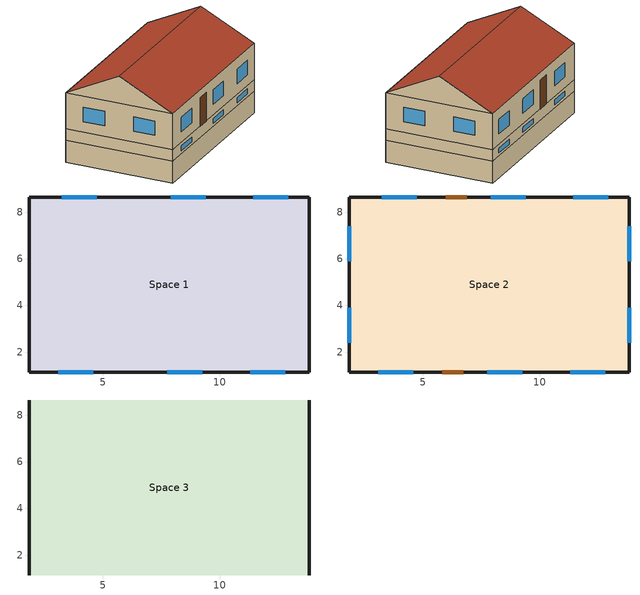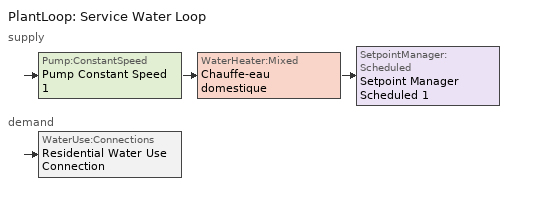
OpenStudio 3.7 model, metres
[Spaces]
Space 1
 floor ground: 13.83,8.64 13.83,1.14 1.83,1.14 1.83,8.64 z-1.5
 wall outside: 1.83,8.64 1.83,1.14 13.83,1.14 13.83,8.64 1.83,8.64 z0:0.8
 wall ground: 1.83,1.14 13.83,1.14 13.83,8.64 1.83,8.64 1.83,1.14 z-1.5:0
 window: 3.08,1.14 4.58,1.14 / 4.72,8.64 3.22,8.64 / 12.95,8.64 11.45,8.64 z0.23:0.57; 7.75,1.14 9.25,1.14 / 9.4,8.64 7.9,8.64 z0.23:0.56; 11.3,1.14 12.8,1.14 z0.24:0.57
Space 2
 floor to Space 1: 13.83,8.64 13.83,1.14 1.83,1.14 1.83,8.64 z0.8
 wall outside: 13.83,8.64 1.83,8.64 1.83,1.14 13.83,1.14 13.83,8.64 z0.8:3.3
 window: 3.08,1.14 4.58,1.14 / 7.75,1.14 9.25,1.14 / 11.3,1.14 12.8,1.14 / 13.83,2.39 13.83,3.89 / 13.83,5.89 13.83,7.39 / 9.4,8.64 7.9,8.64 / 4.73,8.64 3.23,8.64 / 12.95,8.64 11.45,8.64 / 1.83,7.4 1.83,5.9 / 1.83,3.9 1.83,2.4 z1.55:2.55
 door: 5.83,1.14 6.73,1.14 / 6.87,8.64 5.97,8.64 z0.8:2.8
Space 3
 floor to Space 2: 13.83,8.64 13.83,1.14 1.83,1.14 1.83,8.64 z3.3
 wall outside: 13.83,4.89,5.17 13.83,1.14,3.3 13.83,8.64,3.3; 1.83,4.89,5.17 1.83,8.64,3.3 1.83,1.14,3.3
 roof outside: 1.83,4.89,5.17 1.83,1.14,3.3 13.83,1.14,3.3 13.83,4.89,5.17; 13.83,4.89,5.17 13.83,8.64,3.3 1.83,8.64,3.3 1.83,4.89,5.17
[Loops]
PlantLoop 'Service Water Loop'
 supply: Pump:ConstantSpeed 'Pump Constant Speed 1' > WaterHeater:Mixed 'Chauffe-eau domestique' > SetpointManager:Scheduled 'Setpoint Manager Scheduled 1'
 demand: WaterUse:Connections 'Residential Water Use Connection'
[Building]
Building 1
[Site]
MONTREAL INTL A: Latitude {deg}=45.47; Longitude {deg}=-73.74; Time Zone {hr}=-5; Elevation {m}=36
[ClimateZones]
Climate Zone Institution Name 1=ASHRAE; Climate Zone Document Name 1=ANSI/ASHRAE Standard 169; Climate Zone Document Year 1=2006; Climate Zone Value 1=6A; Climate Zone Institution Name 2=CEC; Climate Zone Document Name 2=California Climate Zone Descriptions; Climate Zone Document Year 2=1995
[SizingPeriod:DesignDay] Day of Month=21; Wetbulb or DewPoint at Maximum Dry-Bulb {C}=23
Name | Maximum Dry-Bulb Temperature {C} | Wind Speed {m/s} | Month | Day Type
SummerDesignDay | 30 | 6.7056 | 7
WinterDesignDay | -23.7 | 12.9 |  | WinterDesignDay
[Material:AirGap]
Lame d'air: Thermal Resistance {m2-K/W}=0.15
[Material]
Name | Roughness | Thickness {m} | Conductivity {W/m-K} | Density {kg/m3} | Specific Heat {J/kg-K} | Thermal Absorptance | Solar Absorptance | Visible Absorptance
F08 Metal surface | Smooth | 0.0008 | 45.28 | 7824 | 500 | 0.9 | 0.7 | 0.7
I01 25mm insulation board | MediumRough | 0.0254 | 0.03 | 43 | 1210 | 0.9 | 0.6 | 0.6
Crépi | Smooth | 0.005 | 0.071 | 1860 | 840 |  | 0.4
Béton Lourd [8] | Smooth | 0.2032 | 1.95 | 2240 | 900 |  | 0.3 | 0.5
Béton Lourd [6] | Smooth | 0.1524 | 1.95 | 2240 | 900 |  | 0.3 | 0.5
Panneau isolant [2] | Smooth | 0.0508 | 0.03 | 43 | 1210
Panneau de gypse [0.5] | MediumSmooth | 0.0127 | 0.16 | 800 | 1090 | 0.9 | 0.3 | 0.5
Bardage de vinyle | Smooth | 0.0095 | 0.086 | 200 | 1000 |  | 0.5 | 0.5
Contreplaqué | Smooth | 0.0159 | 0.12 | 544 | 1210 |  | 0.5 | 0.5
Ossature bois avec isolant MursExt | Smooth | 0.089 | 0.072 | 165 | 1572
Panneau isolant Murs [x] | Smooth | 0.0635 | 0.046 | 19 | 960
Isolant en vrac (cellulose) [x] | Smooth | 0.07 | 0.046 | 20 | 1400
Ossature bois avec isolant Entretoit | Smooth | 0.235 | 0.06 | 544 | 1515
Bardeaux d'asphalte | Smooth | 0.0032 | 0.04 | 1120 | 1260
Bois dur | Smooth | 0.019 | 0.17 | 700 | 1630 |  | 0.5 | 0.2
Ossature bois avec air Planchers | Smooth | 0.235 | 1.182 | 81 | 1622
Ossature bois avec air Murs intérieurs | Smooth | 0.089 | 0.409 | 155 | 1626
[WindowMaterial:Blind]
Window Material Blind 1: Slat Width {m}=0.025; Slat Separation {m}=0.01875; Front Side Slat Beam Solar Reflectance=0.5; Back Side Slat Beam Solar Reflectance=0.5; Front Side Slat Diffuse Solar Reflectance=0.5; Back Side Slat Diffuse Solar Reflectance=0.5; Slat Beam Visible Transmittance=0
[Construction]
Residential ExtWindow: Residential Window
Residential Exterior Door: F08 Metal surface, I01 25mm insulation board
Residential Dalle sous sol: Béton Lourd [6]
Residential Murs sous-sol hors-sol: Crépi, Béton Lourd [8], Panneau isolant [2], Lame d'air, Panneau de gypse [0.5]
Residential Murs sous-sol: Béton Lourd [8], Panneau isolant [2], Lame d'air, Panneau de gypse [0.5]
Residential Toiture: Bardeaux d'asphalte, Contreplaqué
Residential Mur Intérieur: Panneau de gypse [0.5], Lame d'air, Ossature bois avec air Murs intérieurs, Lame d'air, Panneau de gypse [0.5]
Residential Plancher intérieur: Bois dur, Contreplaqué, Ossature bois avec air Planchers, Panneau de gypse [0.5]
Residential Post1980 Entretoit: Isolant en vrac (cellulose) [x], Contreplaqué, Ossature bois avec isolant Entretoit, Panneau de gypse [0.5]
Residential Post1980 Mur Extérieur: Bardage de vinyle, Lame d'air, Contreplaqué, Ossature bois avec isolant MursExt, Panneau isolant Murs [x], Lame d'air, Panneau de gypse [0.5]
[WindowMaterial:SimpleGlazingSystem]
Residential Window: U-Factor {W/m2-K}=2.94; Solar Heat Gain Coefficient=0.67; Visible Transmittance=0.8
[DefaultSurfaceConstructions]
Name | Wall Construction | Roof Ceiling Construction | Floor Construction
Default Surface Constructions 34; Default Surface Constructions 43 | Residential Post1980 Mur Extérieur | Residential Toiture
Default Surface Constructions 35 | Residential Mur Intérieur | Residential Post1980 Entretoit | Residential Plancher intérieur
Default Surface Constructions 36; Default Surface Constructions 45; Default Surface Constructions 48 | Residential Murs sous-sol |  | Residential Dalle sous sol
Default Surface Constructions 44 | Residential Mur Intérieur |  | Residential Post1980 Entretoit
Default Surface Constructions 46 | Residential Murs sous-sol hors-sol | Residential Toiture
Default Surface Constructions 47 | Residential Mur Intérieur |  | Residential Plancher intérieur
[DefaultSubSurfaceConstructions]
Name | Fixed Window Construction | Door Construction
Default Sub Surface Constructions 23; Default Sub Surface Constructions 29; Default Sub Surface Constructions 31 | Residential ExtWindow | Residential Exterior Door
Default Sub Surface Constructions 24; Default Sub Surface Constructions 30; Default Sub Surface Constructions 32
[DefaultConstructionSet]
Name | Default Exterior Surface Constructions | Default Interior Surface Constructions | Default Ground Contact Surface Constructions | Default Exterior SubSurface Constructions | Default Interior SubSurface Constructions
Residential Post1980 | Default Surface Constructions 34 | Default Surface Constructions 35 | Default Surface Constructions 36 | Default Sub Surface Constructions 23 | Default Sub Surface Constructions 24
Residential Post1980 EntreToit | Default Surface Constructions 43 | Default Surface Constructions 44 | Default Surface Constructions 45 | Default Sub Surface Constructions 29 | Default Sub Surface Constructions 30
Residential Post1980 SousSol | Default Surface Constructions 46 | Default Surface Constructions 47 | Default Surface Constructions 48 | Default Sub Surface Constructions 31 | Default Sub Surface Constructions 32
[ThermostatSetpoint:DualSetpoint] Heating Setpoint Temperature Schedule=Residential HtgSetpoint; Cooling Setpoint Temperature Schedule=Residential ClgSetpoint
Thermostat Setpoint Dual Setpoint 1; Thermostat Setpoint Dual Setpoint 2
[ShadingControl]
Shading Control 1: Shading Type=InteriorBlind; Shading Device Material=Window Material Blind 1; Multiple Surface Control Type=Sequential
[Space]
Name | Space Type | Default Construction Set | Thermal Zone
Space 1 | Residential | Residential Post1980 SousSol | Basement
Space 2 | Residential | Residential Post1980 | Floor1
Space 3 |  | Residential Post1980 EntreToit | Attic
[ThermalZone] Use Ideal Air Loads=No
Name | Thermostat
Basement | Thermostat Setpoint Dual Setpoint 1
Floor1 | Thermostat Setpoint Dual Setpoint 2
Attic
[Sizing:Zone] Zone Cooling Design Supply Air Temperature Input Method=SupplyAirTemperature; Zone Cooling Design Supply Air Temperature {C}=14; Zone Cooling Design Supply Air Temperature Difference {deltaC}=11.11; Zone Heating Design Supply Air Temperature Input Method=SupplyAirTemperature; Zone Heating Design Supply Air Temperature {C}=40; Zone Heating Design Supply Air Temperature Difference {deltaC}=11.11; Zone Cooling Design Supply Air Humidity Ratio {kg-H2O/kg-air}=0.0085; Zone Heating Design Supply Air Humidity Ratio {kg-H2O/kg-air}=0.008; Cooling Design Air Flow Method=DesignDay; Heating Design Air Flow Method=DesignDay; Account for Dedicated Outdoor Air System=No; Dedicated Outdoor Air System Control Strategy=NeutralSupplyAir; Dedicated Outdoor Air Low Setpoint Temperature for Design {C}=autosize; Dedicated Outdoor Air High Setpoint Temperature for Design {C}=autosize; Zone Load Sizing Method=Sensible Load Only No Latent Load; Zone Latent Cooling Design Supply Air Humidity Ratio Input Method=HumidityRatioDifference; Zone Cooling Design Supply Air Humidity Ratio Difference {kgWater/kgDryAir}=0.005; Zone Latent Heating Design Supply Air Humidity Ratio Input Method=HumidityRatioDifference; Zone Humidification Design Supply Air Humidity Ratio Difference {kgWater/kgDryAir}=0.005
Basement; Floor1; Attic
[Zone equipment]
Basement: Elec Baseboard
Floor1: Elec Baseboard 1, Cycling PTAC DX Clg Elec Htg
[SpaceType]
Residential
[People]
Residential People: People Definition=Residential Pre1980; Space or SpaceType=Residential; Number of People Schedule=Residential Occupancy; Activity Level Schedule=Residential Occupant Activity; Multiplier=1
[People:Definition]
Residential Pre1980: Number of People Calculation Method=People; Number of People {people}=1; Fraction Radiant=0.3
[DefaultScheduleSet]
Residential Pre1980
[Lights:Definition]
Residential Lighting: Design Level Calculation Method=Watts/Area; Watts per Space Floor Area {W/m2}=1.2; Fraction Radiant=0.8; Fraction Visible=0.2
[ElectricEquipment:Definition]
Residential Equipment: Design Level Calculation Method=Watts/Area; Watts per Space Floor Area {W/m2}=3.5; Fraction Latent=0.8; Fraction Radiant=0.2
[Exterior:Lights:Definition]
Exterior Lights Definition 1: Design Level {W}=30
[Exterior:Lights]
Exterior Lights 1: Exterior Lights Definition=Exterior Lights Definition 1; Schedule=Always On Discrete
[Lights]
Residential Lighting: Lights Definition=Residential Lighting; Space or SpaceType=Residential; Schedule=Residential PlugLoads; Fraction Replaceable=1
[ElectricEquipment]
Residential Electric Equipment: Electric Equipment Definition=Residential Equipment; Space or SpaceType=Residential; Schedule=Residential PlugLoads
[PlantLoop]
Service Water Loop: Glycol Concentration=0; Maximum Loop Temperature {C}=60; Minimum Loop Temperature {C}=10; Plant Loop Volume {m3}=Autocalculate; Load Distribution Scheme=Optimal
[Sizing:Plant]
Service Water Loop: Loop Type=Heating; Design Loop Exit Temperature {C}=60; Loop Design Temperature Difference {deltaC}=5; Sizing Option=NonCoincident; Zone Timesteps in Averaging Window=1; Coincident Sizing Factor Mode=None
[SetpointManager:Scheduled]
Setpoint Manager Scheduled 1: Control Variable=Temperature; Schedule=Residential Hot Water Tank Setpoint
[Pump:ConstantSpeed]
Pump Constant Speed 1: Rated Flow Rate {m3/s}=autosize; Rated Pump Head {Pa}=29891; Rated Power Consumption {W}=autosize; Motor Efficiency=0.9; Fraction of Motor Inefficiencies to Fluid Stream=0; Pump Control Type=Intermittent; Design Power Sizing Method=PowerPerFlowPerPressure; Design Electric Power per Unit Flow Rate {W/(m3/s)}=348701.1; Design Shaft Power per Unit Flow Rate per Unit Head {W-s/m3-Pa}=1.28205
[WaterHeater:Mixed]
Chauffe-eau domestique: Tank Volume {m3}=0.2; Setpoint Temperature Schedule=Residential Hot Water Tank Setpoint; Deadband Temperature Difference {deltaC}=5; Maximum Temperature Limit {C}=82.22222; Heater Control Type=Cycle; Heater Maximum Capacity {W}=4000; Heater Fuel Type=Electricity; Heater Thermal Efficiency=1; Off Cycle Parasitic Fuel Consumption Rate {W}=0; Off Cycle Parasitic Fuel Type=Electricity; Off Cycle Parasitic Heat Fraction to Tank=0; On Cycle Parasitic Fuel Consumption Rate {W}=0; On Cycle Parasitic Fuel Type=Electricity; Ambient Temperature Indicator=ThermalZone; Ambient Temperature Thermal Zone=Basement; Off Cycle Loss Coefficient to Ambient Temperature {W/K}=2.5; On Cycle Loss Coefficient to Ambient Temperature {W/K}=2.5; Use Flow Rate Fraction Schedule=Residential Hot Water Use; Use Side Effectiveness=1; Source Side Effectiveness=1; Use Side Design Flow Rate {m3/s}=autosize; Source Side Design Flow Rate {m3/s}=autosize; Indirect Water Heating Recovery Time {hr}=1.5; Source Side Flow Control Mode=IndirectHeatPrimarySetpoint
[WaterHeater:Sizing]
Chauffe-eau domestique: Design Mode=PeakDraw; Time Storage Can Meet Peak Draw {hr}=0.538503; Time for Tank Recovery {hr}=0; Nominal Tank Volume for Autosizing Plant Connections {m3}=1
[WaterUse:Equipment]
Residential Whole Building Water Use Equipment: Water Use Equipment Definition=Residential Water Use; Space=Space 2; Flow Rate Fraction Schedule=Residential Hot Water Use
[WaterUse:Connections]
Residential Water Use Connection: Hot Water Supply Temperature Schedule=Residential Hot Water Tank Setpoint; Cold Water Supply Temperature Schedule=Residential Water Supply Temperature; Drain Water Heat Exchanger Type=None; Drain Water Heat Exchanger Destination=Plant; Water Use Equipment Name 1=Residential Whole Building Water Use Equipment
[WaterUse:Equipment:Definition]
Residential Water Use: Peak Flow Rate {m3/s}=6.6e-06; Target Temperature Schedule=Residential Water Use Tempertautre; Sensible Fraction Schedule=WaterUse Sensible Fraction Schedule 20p; Latent Fraction Schedule=WaterUse Latent Fraction Schedule 5p
[SpaceInfiltration:EffectiveLeakageArea]
Space Infiltration Effective Leakage Area 1: Space or SpaceType=Residential; Effective Air Leakage Area {cm2}=246.05; Stack Coefficient=0.000145; Wind Coefficient=0.000174
[ZoneHVAC:Baseboard:Convective:Electric] Availability Schedule=Always On Discrete hvac_library; Nominal Capacity {W}=autosize; Efficiency=1
Elec Baseboard; Elec Baseboard 1
[ZoneHVAC:PackagedTerminalAirConditioner]
Cycling PTAC DX Clg Elec Htg: Availability Schedule=Always On Discrete hvac_library; Supply Air Flow Rate During Cooling Operation {m3/s}=Autosize; Supply Air Flow Rate During Heating Operation {m3/s}=Autosize; Supply Air Flow Rate When No Cooling or Heating is Needed {m3/s}=Autosize; Outdoor Air Flow Rate During Cooling Operation {m3/s}=Autosize; Outdoor Air Flow Rate During Heating Operation {m3/s}=Autosize; Outdoor Air Flow Rate When No Cooling or Heating is Needed {m3/s}=Autosize; Supply Air Fan=Cycling Elec PTAC Fan; Heating Coil=Cycling PTAC Elec Htg Coil; Cooling Coil=Cycling Elec PTAC 1 Spd DX Clg Coil; Fan Placement=DrawThrough; Supply Air Fan Operating Mode Schedule=Cycling PTAC Fan Mode Always Zero
[Fan:OnOff]
Cycling Elec PTAC Fan: Availability Schedule=Always On Discrete hvac_library; Fan Total Efficiency=0.6; Pressure Rise {Pa}=250; Maximum Flow Rate {m3/s}=autosize; Motor Efficiency=0.8; Motor In Airstream Fraction=1; Fan Power Ratio Function of Speed Ratio Curve=Fan On Off Power Curve 15; Fan Efficiency Ratio Function of Speed Ratio Curve=Fan On Off Efficiency Curve 15
[Coil:Heating:Electric]
Cycling PTAC Elec Htg Coil: Availability Schedule=Always On Discrete hvac_library
[Coil:Cooling:DX:SingleSpeed]
Cycling Elec PTAC 1 Spd DX Clg Coil: Availability Schedule=Always On Discrete hvac_library; Rated Total Cooling Capacity {W}=autosize; Rated Sensible Heat Ratio=autosize; Rated COP {W/W}=2.5; Rated Air Flow Rate {m3/s}=autosize; Rated Evaporator Fan Power Per Volume Flow Rate 2017 {W/(m3/s)}=773.3; Rated Evaporator Fan Power Per Volume Flow Rate 2023 {W/(m3/s)}=934.4; Total Cooling Capacity Function of Temperature Curve=Curve Biquadratic 29; Total Cooling Capacity Function of Flow Fraction Curve=Curve Quadratic 35; Energy Input Ratio Function of Temperature Curve=Curve Biquadratic 30; Energy Input Ratio Function of Flow Fraction Curve=Curve Quadratic 36; Part Load Fraction Correlation Curve=Curve Quadratic 37; Minimum Outdoor Dry-Bulb Temperature for Compressor Operation {C}=-25; Nominal Time for Condensate Removal to Begin {s}=0; Ratio of Initial Moisture Evaporation Rate and Steady State Latent Capacity=0; Maximum Cycling Rate {cycles/hr}=0; Latent Capacity Time Constant {s}=0; Condenser Type=AirCooled; Evaporative Condenser Effectiveness=0; Evaporative Condenser Air Flow Rate {m3/s}=Autosize; Evaporative Condenser Pump Rated Power Consumption {W}=Autosize; Crankcase Heater Capacity {W}=0; Maximum Outdoor Dry-Bulb Temperature for Crankcase Heater Operation {C}=0; Basin Heater Capacity {W/K}=0; Basin Heater Setpoint Temperature {C}=10
[Schedule:Constant] Value=1
Always On Discrete; Always On Discrete hvac_library
[Schedule:Ruleset]
Residential PlugLoads: Default Day Schedule=Schedule Day 3
Residential Hot Water Use: Default Day Schedule=Schedule Day 5
Residential Hot Water Tank Setpoint: Default Day Schedule=Schedule Day 9
Residential Occupant Activity: Default Day Schedule=Large Office Activity Default Schedule; Summer Design Day Schedule=Large Office Activity Summer Design Day; Winter Design Day Schedule=Large Office Activity Winter Design Day
Residential Water Use Tempertautre: Default Day Schedule=Schedule Day 12
Residential Water Supply Temperature: Default Day Schedule=Schedule Day 13
Residential HtgSetpoint: Default Day Schedule=Schedule Day 1
Residential ClgSetpoint: Default Day Schedule=Schedule Day 2
WaterUse Latent Fraction Schedule 5p: Default Day Schedule=WaterUse Latent Fraction Schedule 5p Day
WaterUse Sensible Fraction Schedule 20p: Default Day Schedule=WaterUse Sensible Fraction Schedule 20p Day
Cycling PTAC Fan Mode Always Zero: Default Day Schedule=Cycling PTAC Fan Mode Sch Default
Residential Occupancy: Default Day Schedule=Schedule Day 14
[Schedule:Day]
Schedule Day 3: 1, 0, 0.58, 2, 0, 0.54, 5, 0, 0.53, 6, 0, 0.58, 7, 0, 0.67, 8, 0, 0.77, 13, 0, 0.82, 14, 0, 0.77, 16, 0, 0.74, 17, 0, 0.8, 18, 0, 0.95, 19, 0, 1, 20, 0, 0.98, 21, 0, 0.94, 22, 0, 0.9, 23, 0, 0.77, 24, 0, 0.65
Schedule Day 5: 1, 0, 0.1, 6, 0, 0, 7, 0, 0.4, 8, 0, 1, 9, 0, 0.4, 17, 0, 0.2, 18, 0, 0.4, 21, 0, 0.75, 23, 0, 0.4, 24, 0, 0.1
Schedule Day 9: 24, 0, 55
Schedule Day 10: 1, 0, 0.1, 7, 0, 0, 8, 0, 0.15, 9, 0, 0.2, 10, 0, 0.4, 14, 0, 0.6, 18, 0, 0.4, 21, 0, 0.75, 23, 0, 0.4, 24, 0, 0.1
Schedule Day 11: 1, 0, 0.61, 2, 0, 0.58, 5, 0, 0.56, 6, 0, 0.58, 7, 0, 0.63, 8, 0, 0.75, 9, 0, 0.89, 13, 0, 0.95, 14, 0, 0.89, 16, 0, 0.83, 17, 0, 0.85, 18, 0, 0.95, 19, 0, 1, 20, 0, 0.98, 21, 0, 0.94, 22, 0, 0.9, 23, 0, 0.77, 24, 0, 0.65
Large Office Activity Default Schedule: 7, 0, 70, 23, 0, 130, 24, 0, 70
Large Office Activity Summer Design Day; Large Office Activity Winter Design Day: 24, 0, 150
Schedule Day 12: 24, 0, 38
Schedule Day 13: 24, 0, 10
Schedule Day 1: 5, 0, 18, 21, 0, 21, 24, 0, 18
Schedule Day 2: 24, 0, 25
WaterUse Latent Fraction Schedule 5p Day: 24, 0, 0.05
WaterUse Sensible Fraction Schedule 20p Day: 24, 0, 0.2
Cycling PTAC Fan Mode Sch Default: 24, 0, 0
Schedule Day 14: 8, 0, 1, 13, 0, 0.82, 14, 0, 0.77, 16, 0, 0.74, 17, 0, 0.8, 18, 0, 0.95, 19, 0, 1, 20, 0, 0.98, 21, 0, 0.94, 24, 0, 1
Schedule Day 15: 8, 0, 1, 9, 0, 0.89, 13, 0, 0.95, 14, 0, 0.89, 16, 0, 0.83, 17, 0, 0.85, 18, 0, 0.95, 19, 0, 1, 20, 0, 0.98, 21, 0, 0.94, 24, 0, 1
[Schedule:Rule] Rule Order=0; Apply Sunday=Yes; Apply Saturday=Yes
Name | Schedule Ruleset | Day Schedule
Schedule Rule 1 | Residential Hot Water Use | Schedule Day 10
Schedule Rule 2 | Residential PlugLoads | Schedule Day 11
Schedule Rule 3 | Residential Occupancy | Schedule Day 15
[Curve:Exponent]
Fan On Off Power Curve 15: Coefficient1 Constant=1; Coefficient2 Constant=0; Coefficient3 Constant=0; Minimum Value of x=0; Maximum Value of x=1
[Curve:Cubic]
Fan On Off Efficiency Curve 15: Coefficient1 Constant=1; Coefficient2 x=0; Coefficient3 x**2=0; Coefficient4 x**3=0; Minimum Value of x=0; Maximum Value of x=1
[Curve:Biquadratic] Minimum Value of x=17; Maximum Value of x=22; Minimum Value of y=13; Maximum Value of y=46
Name | Coefficient1 Constant | Coefficient2 x | Coefficient3 x**2 | Coefficient4 y | Coefficient5 y**2 | Coefficient6 x*y
Curve Biquadratic 29 | 0.942588 | 0.00954335 | 0.00068377 | -0.0110427 | 5.249e-06 | -9.72e-06
Curve Biquadratic 30 | 0.342414 | 0.034885 | -0.0006237 | 0.00497722 | 0.000437951 | -0.000728028
[Curve:Quadratic]
Name | Coefficient1 Constant | Coefficient2 x | Coefficient3 x**2 | Minimum Value of x | Maximum Value of x
Curve Quadratic 35 | 0.8 | 0.2 | 0 | 0.5 | 1.5
Curve Quadratic 36 | 1.1552 | -0.1808 | 0.0256 | 0.5 | 1.5
Curve Quadratic 37 | 0.85 | 0.15 | 0 | 0 | 1
